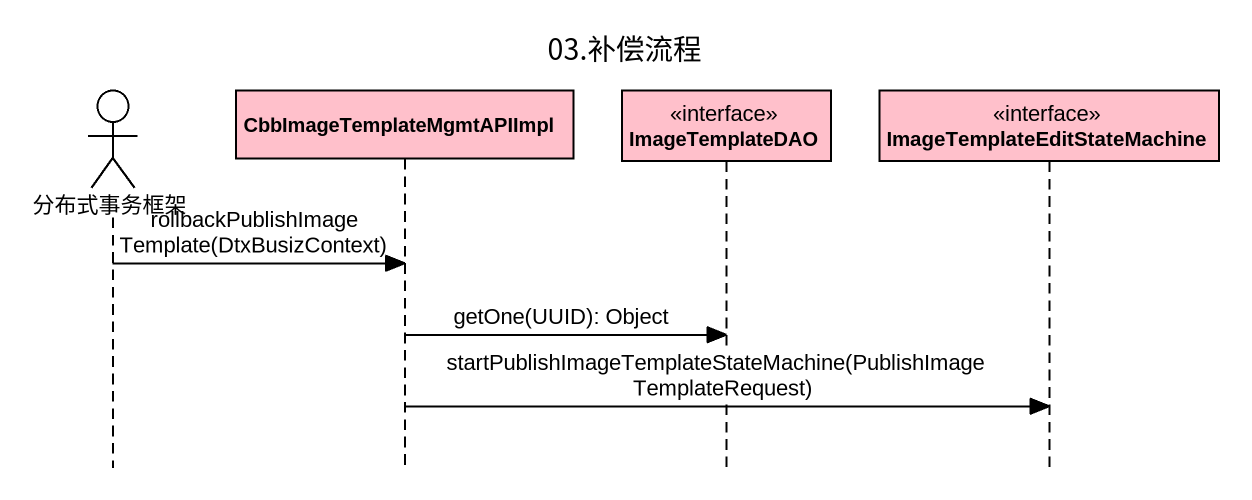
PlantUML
@startuml
title 03.补偿流程
hide footbox
actor 分布式事务框架 #FFFFFF
participant CbbImageTemplateMgmtAPIImpl #FFC0CB
participant ImageTemplateDAO <<interface>> #FFC0CB
participant "ImageTemplateEditStateMachine" as ImageTemplateEditStateMachin <<interface>> #FFC0CB

分布式事务框架 -> CbbImageTemplateMgmtAPIImpl : rollbackPublishImageTemplate(DtxBusizContext)
CbbImageTemplateMgmtAPIImpl -> ImageTemplateDAO : getOne(UUID): Object
CbbImageTemplateMgmtAPIImpl -> ImageTemplateEditStateMachin : startPublishImageTemplateStateMachine(PublishImageTemplateRequest)
@enduml
